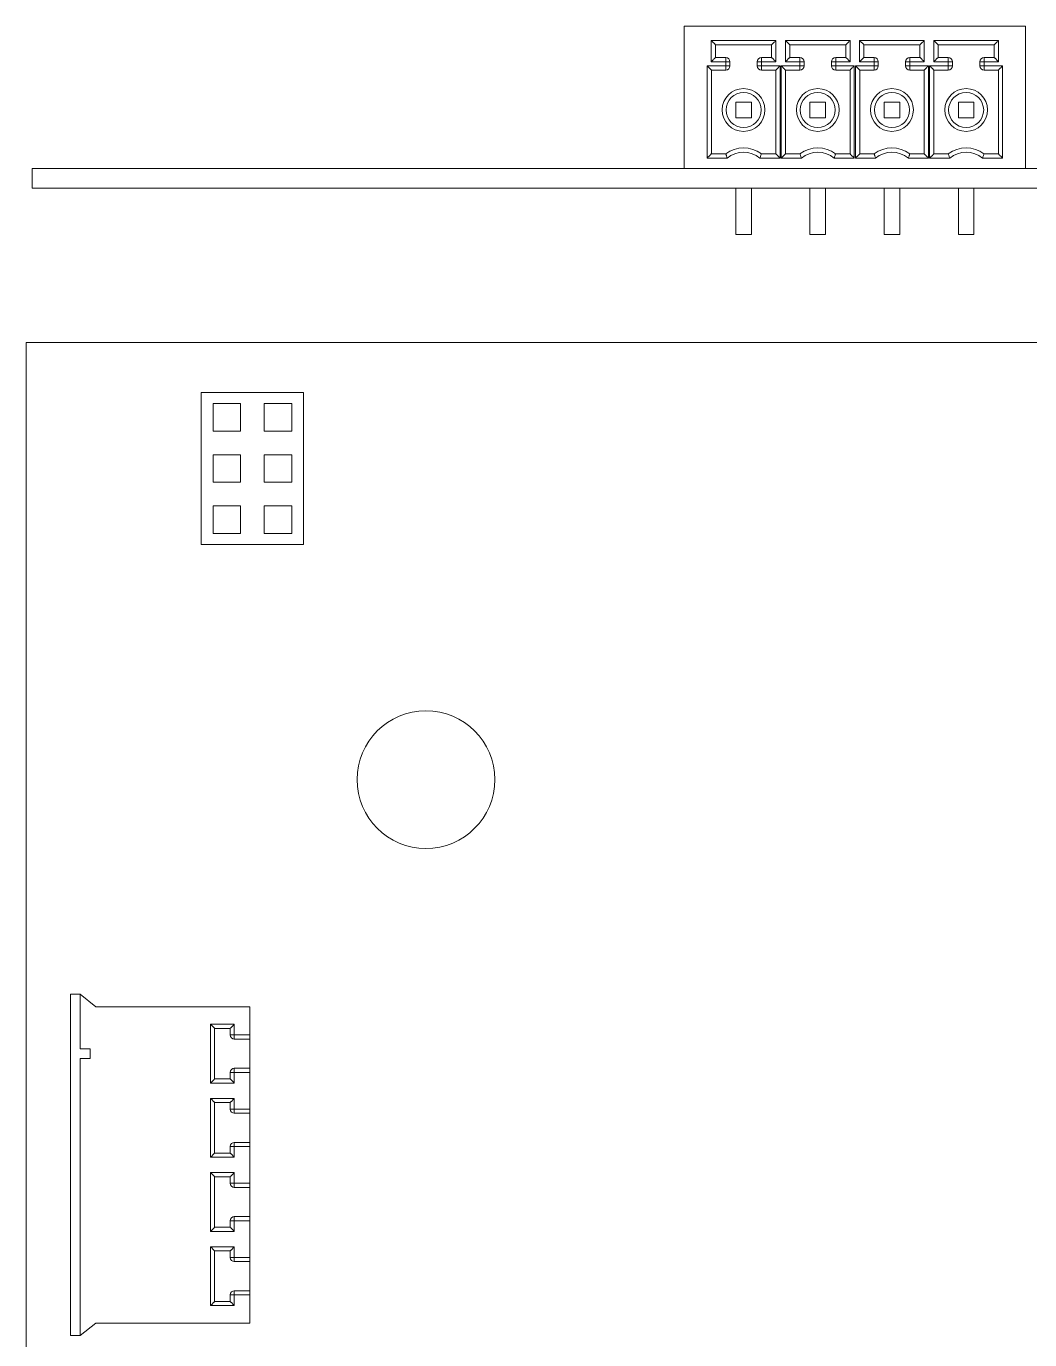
# Model space of a CAD drawing. Header units: millimetres. Extents: x 29 to 3003, y -283 to 1331.
# Drawn here: x 1716.8 to 1767.8, y 1225.3 to 1292.1 of the extents above; entities that cross this region are included whole.
import ezdxf

# ---------------------------------------------------------------- set-up
doc = ezdxf.new("R2010")
doc.units = ezdxf.units.MM
doc.layers.get('0').update_dxf_attribs({"lineweight": 9})

# ---------------------------------------------------------------- blocks, each defined once
blk = doc.blocks.new('*U73')
blk.add_lwpolyline([(0.7, 0.7), (-0.7, 0.7), (-0.7, -0.7), (0.7, -0.7)], close=True)
blk = doc.blocks.new('*U74')
at = {"color": 0, "linetype": 'ByBlock', "lineweight": -2, "transparency": 16777216}
for p in [(0, 0), (2.6, 0), (0, -2.6), (2.6, -2.6), (0, -5.2), (2.6, -5.2)]:
    blk.add_blockref('*U73', p, dxfattribs=at)

msp = doc.modelspace()

# ---------------------------------------------------------------- linework, layer by layer
at = {"color": 7, "linetype": 'Continuous'}
for p, q in [((1750.251, 1284.833), (1750.251, 1292.06)), ((1767.606, 1292.06), (1750.251, 1292.06)), ((1767.606, 1284.833), (1767.606, 1292.06)), ((1751.629, 1290.258), (1751.629, 1291.337)), ((1751.629, 1291.337), (1754.912, 1291.337)), ((1754.912, 1291.337), (1754.912, 1290.258)), ((1755.4, 1290.258), (1755.4, 1291.337)), ((1755.4, 1291.337), (1758.684, 1291.337)), ((1758.684, 1291.337), (1758.684, 1290.258)), ((1759.172, 1290.258), (1759.172, 1291.337)), ((1759.172, 1291.337), (1762.456, 1291.337)), ((1762.456, 1291.337), (1762.456, 1290.258)), ((1762.944, 1290.258), (1762.944, 1291.337)), ((1762.944, 1291.337), (1766.228, 1291.337)), ((1766.228, 1291.337), (1766.228, 1290.258)), ((1751.846, 1290.476), (1751.846, 1291.12)), ((1751.846, 1291.12), (1754.695, 1291.12)), ((1752.36, 1290.476), (1751.846, 1290.476)), ((1752.36, 1289.833), (1752.36, 1290.476)), ((1754.181, 1290.476), (1754.181, 1289.833)), ((1754.695, 1290.476), (1754.181, 1290.476)), ((1754.695, 1291.12), (1754.695, 1290.476)), ((1755.618, 1290.476), (1755.618, 1291.12)), ((1755.618, 1291.12), (1758.466, 1291.12)), ((1756.132, 1290.476), (1755.618, 1290.476)), ((1756.132, 1289.833), (1756.132, 1290.476)), ((1757.953, 1290.476), (1757.953, 1289.833)), ((1758.466, 1290.476), (1757.953, 1290.476)), ((1758.466, 1291.12), (1758.466, 1290.476)), ((1759.39, 1290.476), (1759.39, 1291.12)), ((1759.39, 1291.12), (1762.238, 1291.12)), ((1759.903, 1290.476), (1759.39, 1290.476)), ((1759.903, 1289.833), (1759.903, 1290.476)), ((1761.725, 1290.476), (1761.725, 1289.833)), ((1762.238, 1290.476), (1761.725, 1290.476)), ((1762.238, 1291.12), (1762.238, 1290.476)), ((1763.162, 1290.476), (1763.162, 1291.12)), ((1763.162, 1291.12), (1766.01, 1291.12)), ((1763.675, 1290.476), (1763.162, 1290.476)), ((1763.675, 1289.833), (1763.675, 1290.476)), ((1766.01, 1290.476), (1765.497, 1290.476)), ((1765.497, 1290.476), (1765.497, 1289.833)), ((1766.01, 1291.12), (1766.01, 1290.476)), ((1751.414, 1285.358), (1751.414, 1290.05)), ((1751.414, 1290.05), (1752.577, 1290.05)), ((1752.577, 1290.258), (1751.629, 1290.258)), ((1751.632, 1285.576), (1751.632, 1289.833)), ((1751.632, 1289.833), (1752.36, 1289.833)), ((1752.577, 1290.05), (1752.577, 1290.258)), ((1753.963, 1290.258), (1753.963, 1290.05)), ((1754.912, 1290.258), (1753.963, 1290.258)), ((1753.963, 1290.05), (1755.127, 1290.05)), ((1754.181, 1289.833), (1754.909, 1289.833)), ((1754.909, 1289.833), (1754.909, 1285.576)), ((1755.127, 1290.05), (1755.127, 1285.358)), ((1755.186, 1285.358), (1755.186, 1290.05)), ((1755.186, 1290.05), (1756.349, 1290.05)), ((1756.349, 1290.258), (1755.4, 1290.258)), ((1755.404, 1285.576), (1755.404, 1289.833)), ((1755.404, 1289.833), (1756.132, 1289.833)), ((1756.349, 1290.05), (1756.349, 1290.258)), ((1757.735, 1290.258), (1757.735, 1290.05)), ((1758.684, 1290.258), (1757.735, 1290.258)), ((1757.735, 1290.05), (1758.899, 1290.05)), ((1757.953, 1289.833), (1758.681, 1289.833)), ((1758.681, 1289.833), (1758.681, 1285.576)), ((1758.899, 1290.05), (1758.899, 1285.358)), ((1758.958, 1285.358), (1758.958, 1290.05)), ((1758.958, 1290.05), (1760.121, 1290.05)), ((1760.121, 1290.258), (1759.172, 1290.258)), ((1759.176, 1285.576), (1759.176, 1289.833)), ((1759.176, 1289.833), (1759.903, 1289.833)), ((1760.121, 1290.05), (1760.121, 1290.258)), ((1761.507, 1290.258), (1761.507, 1290.05)), ((1762.456, 1290.258), (1761.507, 1290.258)), ((1761.507, 1290.05), (1762.671, 1290.05)), ((1761.725, 1289.833), (1762.453, 1289.833)), ((1762.453, 1289.833), (1762.453, 1285.576)), ((1762.671, 1290.05), (1762.671, 1285.358)), ((1762.73, 1290.05), (1763.893, 1290.05)), ((1762.73, 1285.358), (1762.73, 1290.05)), ((1763.893, 1290.258), (1762.944, 1290.258)), ((1762.948, 1289.833), (1763.675, 1289.833)), ((1762.948, 1285.576), (1762.948, 1289.833)), ((1763.893, 1290.05), (1763.893, 1290.258)), ((1766.228, 1290.258), (1765.279, 1290.258)), ((1765.279, 1290.258), (1765.279, 1290.05)), ((1765.279, 1290.05), (1766.442, 1290.05)), ((1765.497, 1289.833), (1766.225, 1289.833)), ((1766.225, 1289.833), (1766.225, 1285.576)), ((1766.442, 1290.05), (1766.442, 1285.358)), ((1752.874, 1288.199), (1752.874, 1287.407)), ((1753.666, 1288.199), (1752.874, 1288.199)), ((1753.666, 1287.407), (1753.666, 1288.199)), ((1756.646, 1288.199), (1756.646, 1287.407)), ((1757.438, 1288.199), (1756.646, 1288.199)), ((1757.438, 1287.407), (1757.438, 1288.199)), ((1761.21, 1288.199), (1760.418, 1288.199)), ((1760.418, 1288.199), (1760.418, 1287.407)), ((1761.21, 1287.407), (1761.21, 1288.199)), ((1764.982, 1288.199), (1764.19, 1288.199)), ((1764.19, 1288.199), (1764.19, 1287.407)), ((1764.982, 1287.407), (1764.982, 1288.199)), ((1752.874, 1287.407), (1753.666, 1287.407)), ((1756.646, 1287.407), (1757.438, 1287.407)), ((1760.418, 1287.407), (1761.21, 1287.407)), ((1764.19, 1287.407), (1764.982, 1287.407)), ((1752.437, 1285.358), (1751.414, 1285.358)), ((1752.363, 1285.576), (1751.632, 1285.576)), ((1755.127, 1285.358), (1754.103, 1285.358)), ((1754.909, 1285.576), (1754.178, 1285.576)), ((1756.209, 1285.358), (1755.186, 1285.358)), ((1756.135, 1285.576), (1755.404, 1285.576)), ((1758.899, 1285.358), (1757.875, 1285.358)), ((1758.681, 1285.576), (1757.95, 1285.576)), ((1759.981, 1285.358), (1758.958, 1285.358)), ((1759.907, 1285.576), (1759.176, 1285.576)), ((1762.671, 1285.358), (1761.647, 1285.358)), ((1762.453, 1285.576), (1761.722, 1285.576)), ((1763.753, 1285.358), (1762.73, 1285.358)), ((1763.679, 1285.576), (1762.948, 1285.576)), ((1766.442, 1285.358), (1765.419, 1285.358)), ((1766.225, 1285.576), (1765.494, 1285.576)), ((1767.606, 1284.833), (1750.251, 1284.833)), ((1752.874, 1283.833), (1752.874, 1281.467)), ((1753.666, 1283.833), (1753.666, 1281.467)), ((1756.646, 1283.833), (1756.646, 1281.467)), ((1757.438, 1283.833), (1757.438, 1281.467)), ((1760.418, 1283.833), (1760.418, 1281.467)), ((1761.21, 1283.833), (1761.21, 1281.467)), ((1764.19, 1283.833), (1764.19, 1281.467)), ((1764.982, 1283.833), (1764.982, 1281.467)), ((1753.666, 1281.467), (1752.874, 1281.467)), ((1757.438, 1281.467), (1756.646, 1281.467)), ((1761.21, 1281.467), (1760.418, 1281.467)), ((1764.982, 1281.467), (1764.19, 1281.467)), ((1719.053, 1242.833), (1719.548, 1242.833)), ((1719.053, 1225.479), (1719.053, 1242.833)), ((1719.548, 1242.833), (1720.34, 1242.2)), ((1719.548, 1240.061), (1719.548, 1242.833)), ((1720.34, 1242.2), (1728.161, 1242.2)), ((1726.171, 1241.309), (1727.379, 1241.309)), ((1726.171, 1238.319), (1726.171, 1241.309)), ((1726.379, 1241.101), (1727.171, 1241.101)), ((1726.379, 1238.527), (1726.379, 1241.101)), ((1727.171, 1241.101), (1727.171, 1240.764)), ((1727.379, 1241.309), (1727.379, 1240.556)), ((1727.171, 1240.764), (1728.161, 1240.764)), ((1727.379, 1240.556), (1728.161, 1240.556)), ((1720.043, 1240.061), (1719.548, 1240.061)), ((1720.043, 1239.566), (1720.043, 1240.061)), ((1719.548, 1239.566), (1720.043, 1239.566)), ((1719.548, 1225.479), (1719.548, 1239.566)), ((1728.161, 1239.071), (1727.379, 1239.071)), ((1727.379, 1239.071), (1727.379, 1238.319)), ((1727.171, 1238.527), (1726.379, 1238.527)), ((1728.161, 1238.863), (1727.171, 1238.863)), ((1727.171, 1238.863), (1727.171, 1238.527)), ((1727.379, 1238.319), (1726.171, 1238.319)), ((1726.171, 1237.537), (1727.379, 1237.537)), ((1726.171, 1234.547), (1726.171, 1237.537)), ((1726.379, 1237.329), (1727.171, 1237.329)), ((1726.379, 1234.755), (1726.379, 1237.329)), ((1727.171, 1237.329), (1727.171, 1236.992)), ((1727.379, 1237.537), (1727.379, 1236.784)), ((1727.171, 1236.992), (1728.161, 1236.992)), ((1727.379, 1236.784), (1728.161, 1236.784)), ((1728.161, 1235.091), (1727.171, 1235.091)), ((1727.171, 1235.091), (1727.171, 1234.755)), ((1728.161, 1235.299), (1727.379, 1235.299)), ((1727.379, 1235.299), (1727.379, 1234.547)), ((1727.379, 1234.547), (1726.171, 1234.547)), ((1727.171, 1234.755), (1726.379, 1234.755)), ((1726.171, 1233.765), (1727.379, 1233.765)), ((1726.171, 1230.775), (1726.171, 1233.765)), ((1727.379, 1233.765), (1727.379, 1233.012)), ((1726.379, 1233.557), (1727.171, 1233.557)), ((1726.379, 1230.983), (1726.379, 1233.557)), ((1727.171, 1233.557), (1727.171, 1233.22)), ((1727.171, 1233.22), (1728.161, 1233.22)), ((1727.379, 1233.012), (1728.161, 1233.012)), ((1728.161, 1231.32), (1727.171, 1231.32)), ((1727.171, 1231.32), (1727.171, 1230.983)), ((1728.161, 1231.527), (1727.379, 1231.527)), ((1727.379, 1231.527), (1727.379, 1230.775)), ((1727.379, 1230.775), (1726.171, 1230.775)), ((1727.171, 1230.983), (1726.379, 1230.983)), ((1726.171, 1227.003), (1726.171, 1229.993)), ((1726.171, 1229.993), (1727.379, 1229.993)), ((1726.379, 1227.211), (1726.379, 1229.785)), ((1726.379, 1229.785), (1727.171, 1229.785)), ((1727.171, 1229.785), (1727.171, 1229.448)), ((1727.379, 1229.993), (1727.379, 1229.241)), ((1727.171, 1229.448), (1728.161, 1229.448)), ((1727.379, 1229.241), (1728.161, 1229.241)), ((1727.379, 1227.756), (1727.379, 1227.003)), ((1728.161, 1227.756), (1727.379, 1227.756)), ((1727.171, 1227.211), (1726.379, 1227.211)), ((1727.171, 1227.548), (1727.171, 1227.211)), ((1728.161, 1227.548), (1727.171, 1227.548)), ((1727.379, 1227.003), (1726.171, 1227.003)), ((1720.34, 1226.112), (1719.548, 1225.479)), ((1720.34, 1226.112), (1728.161, 1226.112)), ((1719.548, 1225.479), (1719.053, 1225.479))]:
    msp.add_line(p, q, dxfattribs=at)
for p, q in [((1888.555, 1284.833), (1717.105, 1284.833)), ((1717.105, 1284.833), (1717.105, 1283.833)), ((1717.105, 1283.833), (1888.555, 1283.833)), ((1716.801, 1275.98), (1845.711, 1275.98)), ((1716.801, 1104.53), (1716.801, 1275.98)), ((1728.297, 1273.44), (1730.897, 1273.44)), ((1728.161, 1242.2), (1728.161, 1240.556)), ((1728.161, 1240.556), (1728.161, 1239.071)), ((1728.161, 1239.071), (1728.161, 1236.784)), ((1728.161, 1236.784), (1728.161, 1235.299)), ((1728.161, 1235.299), (1728.161, 1233.012)), ((1728.161, 1233.012), (1728.161, 1231.527)), ((1728.161, 1231.527), (1728.161, 1229.241)), ((1728.161, 1229.241), (1728.161, 1227.756)), ((1728.161, 1227.756), (1728.161, 1226.112))]:
    msp.add_line(p, q)
msp.add_lwpolyline([(1730.897, 1273.44), (1730.897, 1265.7), (1725.697, 1265.7), (1725.697, 1273.44), (1728.297, 1273.44)])
for centre, radius in [((1753.27, 1287.803), 1.089), ((1753.27, 1287.803), 0.891), ((1757.042, 1287.803), 1.089), ((1757.042, 1287.803), 0.891), ((1760.814, 1287.803), 1.089), ((1760.814, 1287.803), 0.891), ((1764.586, 1287.803), 1.089), ((1764.586, 1287.803), 0.891)]:
    msp.add_circle(centre, radius, dxfattribs=at)
msp.add_circle((1737.121, 1253.75), 3.5)
for centre, radius, start, end in [((1752.36, 1290.258), 0.218, 0, 90), ((1754.181, 1290.258), 0.218, 90, 180), ((1756.132, 1290.258), 0.218, 0, 90), ((1757.953, 1290.258), 0.218, 90, 180), ((1759.903, 1290.258), 0.218, 0, 90), ((1761.725, 1290.258), 0.218, 90, 180), ((1763.675, 1290.258), 0.218, 0, 90), ((1765.497, 1290.258), 0.218, 90, 180), ((1752.36, 1290.05), 0.218, 270, 0), ((1754.181, 1290.05), 0.218, 180, 270), ((1756.132, 1290.05), 0.218, 270, 0), ((1757.953, 1290.05), 0.218, 180, 270), ((1759.903, 1290.05), 0.218, 270, 0), ((1761.725, 1290.05), 0.218, 180, 270), ((1763.675, 1290.05), 0.218, 270, 0), ((1765.497, 1290.05), 0.218, 180, 270), ((1753.27, 1284.338), 1.534, 53.75068, 126.24932), ((1757.042, 1284.338), 1.534, 53.75068, 126.24932), ((1760.814, 1284.338), 1.534, 53.75068, 126.24932), ((1764.586, 1284.338), 1.534, 53.75068, 126.24932), ((1753.27, 1284.338), 1.317, 50.75393, 129.24607), ((1757.042, 1284.338), 1.317, 50.75393, 129.24607), ((1760.814, 1284.338), 1.317, 50.75393, 129.24607), ((1764.586, 1284.338), 1.317, 50.75393, 129.24607), ((1727.379, 1240.764), 0.208, 180, 270), ((1727.379, 1238.863), 0.208, 90, 180), ((1727.379, 1236.992), 0.208, 180, 270), ((1727.379, 1235.091), 0.208, 90, 180), ((1727.379, 1233.22), 0.208, 180, 270), ((1727.379, 1231.32), 0.208, 90, 180), ((1727.379, 1229.448), 0.208, 180, 270), ((1727.379, 1227.548), 0.208, 90, 180)]:
    msp.add_arc(centre, radius, start, end, dxfattribs=at)
for points, start_tangent, end_tangent in [([(1751.846, 1291.12), (1751.838, 1291.128), (1751.816, 1291.15), (1751.785, 1291.181), (1751.749, 1291.217), (1751.71, 1291.256), (1751.669, 1291.297), (1751.629, 1291.337)], (-0.66, 0.66), (-0.66, 0.66)), ([(1754.695, 1291.12), (1754.703, 1291.128), (1754.725, 1291.15), (1754.756, 1291.181), (1754.792, 1291.217), (1754.831, 1291.256), (1754.872, 1291.297), (1754.912, 1291.337)], (0.66, 0.66), (0.66, 0.66)), ([(1755.618, 1291.12), (1755.61, 1291.128), (1755.588, 1291.15), (1755.557, 1291.181), (1755.521, 1291.217), (1755.482, 1291.256), (1755.441, 1291.297), (1755.4, 1291.337)], (-0.66, 0.66), (-0.66, 0.66)), ([(1758.466, 1291.12), (1758.475, 1291.128), (1758.497, 1291.15), (1758.528, 1291.181), (1758.564, 1291.217), (1758.603, 1291.256), (1758.644, 1291.297), (1758.684, 1291.337)], (0.66, 0.66), (0.66, 0.66)), ([(1759.39, 1291.12), (1759.382, 1291.128), (1759.36, 1291.15), (1759.329, 1291.181), (1759.293, 1291.217), (1759.254, 1291.256), (1759.213, 1291.297), (1759.172, 1291.337)], (-0.66, 0.66), (-0.66, 0.66)), ([(1762.238, 1291.12), (1762.247, 1291.128), (1762.269, 1291.15), (1762.299, 1291.181), (1762.335, 1291.217), (1762.375, 1291.256), (1762.416, 1291.297), (1762.456, 1291.337)], (0.66, 0.66), (0.66, 0.66)), ([(1763.162, 1291.12), (1763.153, 1291.128), (1763.131, 1291.15), (1763.101, 1291.181), (1763.065, 1291.217), (1763.026, 1291.256), (1762.985, 1291.297), (1762.944, 1291.337)], (-0.66, 0.66), (-0.66, 0.66)), ([(1766.01, 1291.12), (1766.019, 1291.128), (1766.041, 1291.15), (1766.071, 1291.181), (1766.107, 1291.217), (1766.147, 1291.256), (1766.188, 1291.297), (1766.228, 1291.337)], (0.66, 0.66), (0.66, 0.66)), ([(1751.846, 1290.476), (1751.838, 1290.467), (1751.816, 1290.445), (1751.785, 1290.415), (1751.749, 1290.379), (1751.71, 1290.34), (1751.669, 1290.299), (1751.629, 1290.258)], (-0.66, -0.66), (-0.66, -0.66)), ([(1754.695, 1290.476), (1754.703, 1290.467), (1754.725, 1290.445), (1754.756, 1290.415), (1754.792, 1290.379), (1754.831, 1290.34), (1754.872, 1290.299), (1754.912, 1290.258)], (0.66, -0.66), (0.66, -0.66)), ([(1755.618, 1290.476), (1755.61, 1290.467), (1755.588, 1290.445), (1755.557, 1290.415), (1755.521, 1290.379), (1755.482, 1290.34), (1755.441, 1290.299), (1755.4, 1290.258)], (-0.66, -0.66), (-0.66, -0.66)), ([(1758.466, 1290.476), (1758.475, 1290.467), (1758.497, 1290.445), (1758.528, 1290.415), (1758.564, 1290.379), (1758.603, 1290.34), (1758.644, 1290.299), (1758.684, 1290.258)], (0.66, -0.66), (0.66, -0.66)), ([(1759.39, 1290.476), (1759.382, 1290.467), (1759.36, 1290.445), (1759.329, 1290.415), (1759.293, 1290.379), (1759.254, 1290.34), (1759.213, 1290.299), (1759.172, 1290.258)], (-0.66, -0.66), (-0.66, -0.66)), ([(1762.238, 1290.476), (1762.247, 1290.467), (1762.269, 1290.445), (1762.299, 1290.415), (1762.335, 1290.379), (1762.375, 1290.34), (1762.416, 1290.299), (1762.456, 1290.258)], (0.66, -0.66), (0.66, -0.66)), ([(1763.162, 1290.476), (1763.153, 1290.467), (1763.131, 1290.445), (1763.101, 1290.415), (1763.065, 1290.379), (1763.026, 1290.34), (1762.985, 1290.299), (1762.944, 1290.258)], (-0.66, -0.66), (-0.66, -0.66)), ([(1766.01, 1290.476), (1766.019, 1290.467), (1766.041, 1290.445), (1766.071, 1290.415), (1766.107, 1290.379), (1766.147, 1290.34), (1766.188, 1290.299), (1766.228, 1290.258)], (0.66, -0.66), (0.66, -0.66)), ([(1751.632, 1289.833), (1751.623, 1289.841), (1751.601, 1289.863), (1751.571, 1289.894), (1751.535, 1289.93), (1751.496, 1289.969), (1751.455, 1290.01), (1751.414, 1290.05)], (-0.66, 0.66), (-0.66, 0.66)), ([(1754.909, 1289.833), (1754.918, 1289.841), (1754.94, 1289.863), (1754.97, 1289.894), (1755.006, 1289.93), (1755.045, 1289.969), (1755.086, 1290.01), (1755.127, 1290.05)], (0.66, 0.66), (0.66, 0.66)), ([(1755.404, 1289.833), (1755.395, 1289.841), (1755.373, 1289.863), (1755.343, 1289.894), (1755.307, 1289.93), (1755.268, 1289.969), (1755.227, 1290.01), (1755.186, 1290.05)], (-0.66, 0.66), (-0.66, 0.66)), ([(1758.681, 1289.833), (1758.689, 1289.841), (1758.711, 1289.863), (1758.742, 1289.894), (1758.778, 1289.93), (1758.817, 1289.969), (1758.858, 1290.01), (1758.899, 1290.05)], (0.66, 0.66), (0.66, 0.66)), ([(1759.176, 1289.833), (1759.167, 1289.841), (1759.145, 1289.863), (1759.115, 1289.894), (1759.079, 1289.93), (1759.039, 1289.969), (1758.999, 1290.01), (1758.958, 1290.05)], (-0.66, 0.66), (-0.66, 0.66)), ([(1762.453, 1289.833), (1762.461, 1289.841), (1762.483, 1289.863), (1762.514, 1289.894), (1762.55, 1289.93), (1762.589, 1289.969), (1762.63, 1290.01), (1762.671, 1290.05)], (0.66, 0.66), (0.66, 0.66)), ([(1762.948, 1289.833), (1762.939, 1289.841), (1762.917, 1289.863), (1762.887, 1289.894), (1762.851, 1289.93), (1762.811, 1289.969), (1762.77, 1290.01), (1762.73, 1290.05)], (-0.66, 0.66), (-0.66, 0.66)), ([(1766.225, 1289.833), (1766.233, 1289.841), (1766.255, 1289.863), (1766.286, 1289.894), (1766.322, 1289.93), (1766.361, 1289.969), (1766.402, 1290.01), (1766.442, 1290.05)], (0.66, 0.66), (0.66, 0.66)), ([(1751.632, 1285.576), (1751.623, 1285.567), (1751.601, 1285.545), (1751.571, 1285.514), (1751.535, 1285.478), (1751.496, 1285.439), (1751.455, 1285.398), (1751.414, 1285.358)], (-0.66, -0.66), (-0.66, -0.66)), ([(1752.363, 1285.576), (1752.367, 1285.564), (1752.378, 1285.532), (1752.394, 1285.483), (1752.415, 1285.423), (1752.437, 1285.358)], (0.216952, -0.662798), (0.234209, -0.656899)), ([(1754.178, 1285.576), (1754.174, 1285.564), (1754.163, 1285.532), (1754.147, 1285.483), (1754.126, 1285.423), (1754.103, 1285.358)], (-0.216952, -0.662798), (-0.234209, -0.656899)), ([(1754.909, 1285.576), (1754.918, 1285.567), (1754.94, 1285.545), (1754.97, 1285.514), (1755.006, 1285.478), (1755.045, 1285.439), (1755.086, 1285.398), (1755.127, 1285.358)], (0.66, -0.66), (0.66, -0.66)), ([(1755.404, 1285.576), (1755.395, 1285.567), (1755.373, 1285.545), (1755.343, 1285.514), (1755.307, 1285.478), (1755.268, 1285.439), (1755.227, 1285.398), (1755.186, 1285.358)], (-0.66, -0.66), (-0.66, -0.66)), ([(1756.135, 1285.576), (1756.139, 1285.564), (1756.149, 1285.532), (1756.166, 1285.483), (1756.186, 1285.423), (1756.209, 1285.358)], (0.216952, -0.662798), (0.234209, -0.656899)), ([(1757.95, 1285.576), (1757.946, 1285.564), (1757.935, 1285.532), (1757.919, 1285.483), (1757.898, 1285.423), (1757.875, 1285.358)], (-0.216952, -0.662798), (-0.234209, -0.656899)), ([(1758.681, 1285.576), (1758.689, 1285.567), (1758.711, 1285.545), (1758.742, 1285.514), (1758.778, 1285.478), (1758.817, 1285.439), (1758.858, 1285.398), (1758.899, 1285.358)], (0.66, -0.66), (0.66, -0.66)), ([(1759.176, 1285.576), (1759.167, 1285.567), (1759.145, 1285.545), (1759.115, 1285.514), (1759.079, 1285.478), (1759.039, 1285.439), (1758.999, 1285.398), (1758.958, 1285.358)], (-0.66, -0.66), (-0.66, -0.66)), ([(1759.907, 1285.576), (1759.911, 1285.564), (1759.921, 1285.532), (1759.938, 1285.483), (1759.958, 1285.423), (1759.981, 1285.358)], (0.216952, -0.662798), (0.234209, -0.656899)), ([(1761.722, 1285.576), (1761.718, 1285.564), (1761.707, 1285.532), (1761.691, 1285.483), (1761.67, 1285.423), (1761.647, 1285.358)], (-0.216952, -0.662798), (-0.234209, -0.656899)), ([(1762.453, 1285.576), (1762.461, 1285.567), (1762.483, 1285.545), (1762.514, 1285.514), (1762.55, 1285.478), (1762.589, 1285.439), (1762.63, 1285.398), (1762.671, 1285.358)], (0.66, -0.66), (0.66, -0.66)), ([(1762.948, 1285.576), (1762.939, 1285.567), (1762.917, 1285.545), (1762.887, 1285.514), (1762.851, 1285.478), (1762.811, 1285.439), (1762.77, 1285.398), (1762.73, 1285.358)], (-0.66, -0.66), (-0.66, -0.66)), ([(1763.679, 1285.576), (1763.683, 1285.564), (1763.693, 1285.532), (1763.71, 1285.483), (1763.73, 1285.423), (1763.753, 1285.358)], (0.216952, -0.662798), (0.234209, -0.656899)), ([(1765.494, 1285.576), (1765.49, 1285.564), (1765.479, 1285.532), (1765.463, 1285.483), (1765.442, 1285.423), (1765.419, 1285.358)], (-0.216952, -0.662798), (-0.234209, -0.656899)), ([(1766.225, 1285.576), (1766.233, 1285.567), (1766.255, 1285.545), (1766.286, 1285.514), (1766.322, 1285.478), (1766.361, 1285.439), (1766.402, 1285.398), (1766.442, 1285.358)], (0.66, -0.66), (0.66, -0.66)), ([(1726.379, 1241.101), (1726.371, 1241.109), (1726.35, 1241.13), (1726.321, 1241.159), (1726.286, 1241.193), (1726.249, 1241.231), (1726.21, 1241.27), (1726.171, 1241.309)], (-0.63, 0.63), (-0.63, 0.63)), ([(1727.171, 1241.101), (1727.179, 1241.109), (1727.2, 1241.13), (1727.229, 1241.159), (1727.264, 1241.193), (1727.301, 1241.231), (1727.34, 1241.27), (1727.379, 1241.309)], (0.63, 0.63), (0.63, 0.63)), ([(1726.379, 1238.527), (1726.371, 1238.519), (1726.35, 1238.498), (1726.321, 1238.468), (1726.286, 1238.434), (1726.249, 1238.397), (1726.21, 1238.358), (1726.171, 1238.319)], (-0.63, -0.63), (-0.63, -0.63)), ([(1727.171, 1238.527), (1727.179, 1238.519), (1727.2, 1238.498), (1727.229, 1238.468), (1727.264, 1238.434), (1727.301, 1238.397), (1727.34, 1238.358), (1727.379, 1238.319)], (0.63, -0.63), (0.63, -0.63)), ([(1726.379, 1237.329), (1726.371, 1237.337), (1726.35, 1237.358), (1726.321, 1237.387), (1726.286, 1237.422), (1726.249, 1237.459), (1726.21, 1237.498), (1726.171, 1237.537)], (-0.63, 0.63), (-0.63, 0.63)), ([(1727.171, 1237.329), (1727.179, 1237.337), (1727.2, 1237.358), (1727.229, 1237.387), (1727.264, 1237.422), (1727.301, 1237.459), (1727.34, 1237.498), (1727.379, 1237.537)], (0.63, 0.63), (0.63, 0.63)), ([(1726.379, 1234.755), (1726.371, 1234.747), (1726.35, 1234.726), (1726.321, 1234.697), (1726.286, 1234.662), (1726.249, 1234.625), (1726.21, 1234.586), (1726.171, 1234.547)], (-0.63, -0.63), (-0.63, -0.63)), ([(1727.171, 1234.755), (1727.179, 1234.747), (1727.2, 1234.726), (1727.229, 1234.697), (1727.264, 1234.662), (1727.301, 1234.625), (1727.34, 1234.586), (1727.379, 1234.547)], (0.63, -0.63), (0.63, -0.63)), ([(1726.379, 1233.557), (1726.371, 1233.565), (1726.35, 1233.586), (1726.321, 1233.615), (1726.286, 1233.65), (1726.249, 1233.687), (1726.21, 1233.726), (1726.171, 1233.765)], (-0.63, 0.63), (-0.63, 0.63)), ([(1727.171, 1233.557), (1727.179, 1233.565), (1727.2, 1233.586), (1727.229, 1233.615), (1727.264, 1233.65), (1727.301, 1233.687), (1727.34, 1233.726), (1727.379, 1233.765)], (0.63, 0.63), (0.63, 0.63)), ([(1726.379, 1230.983), (1726.371, 1230.975), (1726.35, 1230.954), (1726.321, 1230.925), (1726.286, 1230.89), (1726.249, 1230.853), (1726.21, 1230.814), (1726.171, 1230.775)], (-0.63, -0.63), (-0.63, -0.63)), ([(1727.171, 1230.983), (1727.179, 1230.975), (1727.2, 1230.954), (1727.229, 1230.925), (1727.264, 1230.89), (1727.301, 1230.853), (1727.34, 1230.814), (1727.379, 1230.775)], (0.63, -0.63), (0.63, -0.63)), ([(1726.379, 1229.785), (1726.371, 1229.793), (1726.35, 1229.814), (1726.321, 1229.843), (1726.286, 1229.878), (1726.249, 1229.915), (1726.21, 1229.954), (1726.171, 1229.993)], (-0.63, 0.63), (-0.63, 0.63)), ([(1727.171, 1229.785), (1727.179, 1229.793), (1727.2, 1229.814), (1727.229, 1229.843), (1727.264, 1229.878), (1727.301, 1229.915), (1727.34, 1229.954), (1727.379, 1229.993)], (0.63, 0.63), (0.63, 0.63)), ([(1726.379, 1227.211), (1726.371, 1227.203), (1726.35, 1227.182), (1726.321, 1227.153), (1726.286, 1227.118), (1726.249, 1227.081), (1726.21, 1227.042), (1726.171, 1227.003)], (-0.63, -0.63), (-0.63, -0.63)), ([(1727.171, 1227.211), (1727.179, 1227.203), (1727.2, 1227.182), (1727.229, 1227.153), (1727.264, 1227.118), (1727.301, 1227.081), (1727.34, 1227.042), (1727.379, 1227.003)], (0.63, -0.63), (0.63, -0.63))]:
    msp.add_spline(points, degree=3, dxfattribs=dict(at, start_tangent=start_tangent, end_tangent=end_tangent))

# ---------------------------------------------------------------- block references
msp.add_blockref('*U74', (1726.997, 1272.17))

doc.saveas('drawing.dxf')
